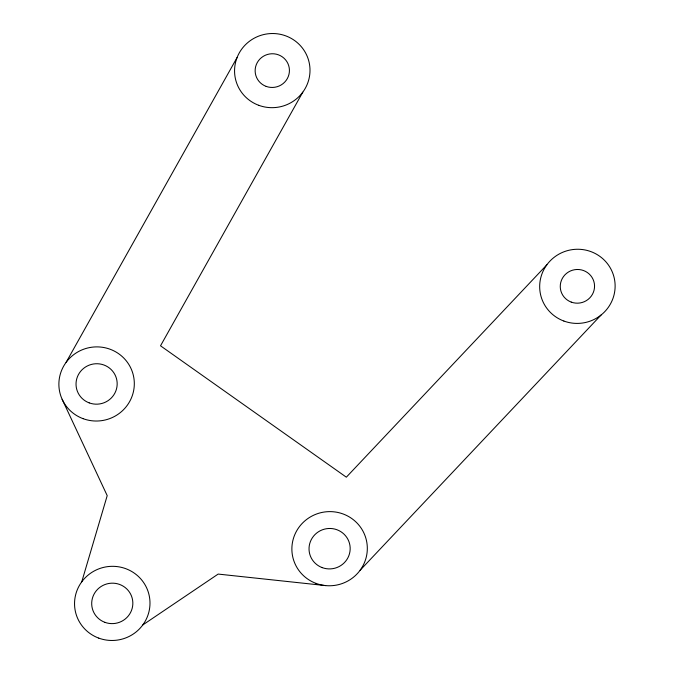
<?xml version="1.0" encoding="UTF-8"?>
<svg xmlns="http://www.w3.org/2000/svg" width="674" height="674" viewBox="0 0 674 674"><rect width="100%" height="100%" fill="white"/><g stroke="black" fill="none" stroke-linecap="round" stroke-linejoin="round"><path stroke-width="1.01" d="M81.756 581.822L107.208 495.634L62.134 399.286M66.086 362.385L237.071 57.568M302.794 92.178L160.522 345.804L346.335 477.184L546.892 264.756M360.11 570.263L601.132 314.969M142.778 624.966L218.157 574.08L325.643 585.596M104.883 622.329A20.591 20.212 -12 0 0 132.593 600.087A20.591 20.212 -12 0 0 99.322 587.77A20.591 20.212 -12 0 0 104.883 622.329M98.733 638.11A37.752 37.045 -12 0 0 149.527 597.324A37.752 37.045 -12 0 0 88.538 574.754A37.752 37.045 -12 0 0 98.733 638.11M322.214 567.626A20.591 20.212 -12 0 0 349.924 545.376A20.591 20.212 -12 0 0 316.654 533.067A20.591 20.212 -12 0 0 322.214 567.626M89.221 402.892A20.591 20.212 -12 0 0 116.922 380.642A20.591 20.212 -12 0 0 83.652 368.333A20.591 20.212 -12 0 0 89.221 402.892M316.064 583.406A37.752 37.045 -12 0 0 366.858 542.621A37.752 37.045 -12 0 0 305.87 520.05A37.752 37.045 -12 0 0 316.064 583.406M83.07 418.664A37.752 37.045 -12 0 0 133.856 377.887A37.752 37.045 -12 0 0 72.868 355.316A37.752 37.045 -12 0 0 83.07 418.664M571.249 302.104A17.162 16.842 -12 0 0 594.342 283.569A17.162 16.842 -12 0 0 566.615 273.307A17.162 16.842 -12 0 0 571.249 302.104M266.137 86.382A17.162 16.842 -12 0 0 289.222 67.847A17.162 16.842 -12 0 0 261.495 57.585A17.162 16.842 -12 0 0 266.137 86.382M258.757 105.312A37.752 37.045 -12 0 0 309.543 64.535A37.752 37.045 -12 0 0 248.554 41.956A37.752 37.045 -12 0 0 258.757 105.312M563.868 321.043A37.752 37.045 -12 0 0 614.663 280.258A37.752 37.045 -12 0 0 553.674 257.687A37.752 37.045 -12 0 0 563.868 321.043"/></g></svg>
